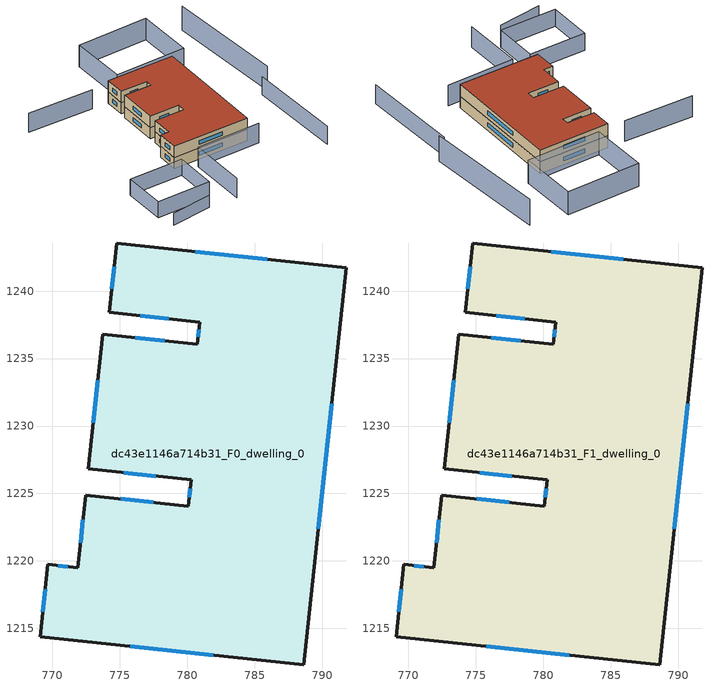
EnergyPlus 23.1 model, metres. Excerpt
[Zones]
dc43e1146a714b31_F0_dwelling_0
 floor ground (EU_floor_Construction): 791.76,1241.73 788.62,1212.31 769.08,1214.4 769.65,1219.74 771.89,1219.5 772.46,1224.88 780.07,1224.06 780.28,1226 772.67,1226.82 773.73,1236.81 780.75,1236.06 780.92,1237.7 774.21,1238.42 774.75,1243.54 z0
 wall outside (EU_wall_Construction): 772.67,1226.82 780.28,1226 780.07,1224.06 772.46,1224.88 771.89,1219.5 769.65,1219.74 769.08,1214.4 788.62,1212.31 791.76,1241.73 774.75,1243.54 774.21,1238.42 780.92,1237.7 780.75,1236.06 773.73,1236.81 772.67,1226.82 z0:3
 window (EU_Window_Construction): 775.27,1226.54 777.67,1226.28 / 773.37,1233.39 773.03,1230.24 / 778.35,1236.32 776.13,1236.55 / 780.86,1237.14 780.81,1236.62 / 776.51,1238.17 778.62,1237.95 / 774.57,1241.79 774.39,1240.17 / 785.94,1242.35 780.58,1242.92 / 789.7,1222.38 790.69,1231.66 / 775.77,1213.68 781.93,1213.02 / 769.45,1217.91 769.28,1216.23 / 771.12,1219.59 770.42,1219.66 / 772.26,1223.04 772.08,1221.34 / 777.47,1224.34 775.07,1224.6 / 780.21,1225.34 780.14,1224.73 z1.03:1.97
dc43e1146a714b31_F1_dwelling_0
 floor to dc43e1146a714b31_F0_dwelling_0 (EU_floor_Construction): 791.76,1241.73 788.62,1212.31 769.08,1214.4 769.65,1219.74 771.89,1219.5 772.46,1224.88 780.07,1224.06 780.28,1226 772.67,1226.82 773.73,1236.81 780.75,1236.06 780.92,1237.7 774.21,1238.42 774.75,1243.54 z3
 wall outside (EU_wall_Construction): 772.67,1226.82 780.28,1226 780.07,1224.06 772.46,1224.88 771.89,1219.5 769.65,1219.74 769.08,1214.4 788.62,1212.31 791.76,1241.73 774.75,1243.54 774.21,1238.42 780.92,1237.7 780.75,1236.06 773.73,1236.81 772.67,1226.82 z3:6
 window (EU_Window_Construction): 775.27,1226.54 777.67,1226.28 / 773.37,1233.39 773.03,1230.24 / 778.35,1236.32 776.13,1236.55 / 780.86,1237.14 780.81,1236.62 / 776.51,1238.17 778.62,1237.95 / 774.57,1241.79 774.39,1240.17 / 785.94,1242.35 780.58,1242.92 / 789.7,1222.38 790.69,1231.66 / 775.77,1213.68 781.93,1213.02 / 769.45,1217.91 769.28,1216.23 / 771.12,1219.59 770.42,1219.66 / 772.26,1223.04 772.08,1221.34 / 777.47,1224.34 775.07,1224.6 / 780.21,1225.34 780.14,1224.73 z4.03:4.97
 roof outside (EU_roof_Construction): 788.62,1212.31 791.76,1241.73 774.75,1243.54 774.21,1238.42 780.92,1237.7 780.75,1236.06 773.73,1236.81 772.67,1226.82 780.28,1226 780.07,1224.06 772.46,1224.88 771.89,1219.5 769.65,1219.74 769.08,1214.4 z6
shading: 754.6,1197.65 765.21,1197.89 z0:3.1; 772.25,1196.76 773.6,1211.56 / 773.6,1211.56 790.06,1210.06 / 770.54,1244.07 753.87,1246.16 z0:5.2; 801.07,1199.72 802.82,1223.81 z0:4.9; 804.79,1224.49 805.78,1254.72 z0:6.5; 754.95,1212.83 768.68,1211.45 / 768.68,1211.45 767.6,1200.7 / 767.6,1200.7 753.87,1202.08 / 753.87,1202.08 754.95,1212.83 z0:4.3; 795.98,1242.7 777.89,1244.23 / 777.89,1244.23 779.11,1258.59 / 779.11,1258.59 797.2,1257.05 / 797.2,1257.05 795.98,1242.7 z0:5.8
[Building]
EU S2 Campaign: North Axis=0; Terrain=City; Solar Distribution=FullExterior
[Site:Location]
Cape.Town.Intl.AP: Latitude=-33.965; Longitude=18.602; Time Zone=2; Elevation=46
[SizingPeriod:WeatherFileDays]
AnnualSizingPeriod: Begin Month=1; Begin Day of Month=1; End Month=12; End Day of Month=31; Day of Week for Start Day=Monday; Use Weather File Daylight Saving Period=No; Use Weather File Rain and Snow Indicators=No
[MATERIAL]
EU_InternalMass_Material: Roughness=MediumRough; Thickness=0.1; Conductivity=1; Density=1800; Specific Heat=900; Thermal Absorptance=0.9; Solar Absorptance=0.7; Visible Absorptance=0.7
[MATERIAL:NOMASS] Roughness=MediumRough; Thermal Absorptance=0.9; Solar Absorptance=0.7; Visible Absorptance=0.7
Name | Thermal Resistance
EU_wall_NoMass | 0.493876
EU_roof_NoMass | 0.449382
EU_floor_NoMass | 1.25
[WINDOWMATERIAL:SIMPLEGLAZINGSYSTEM]
EU_Window_SimpleGlazing: UFactor=4.4; Solar Heat Gain Coefficient=0.85; Visible Transmittance=0.85
[CONSTRUCTION]
EU_wall_Construction: EU_wall_NoMass
EU_roof_Construction: EU_roof_NoMass
EU_floor_Construction: EU_floor_NoMass
EU_Window_Construction: EU_Window_SimpleGlazing
EU_InternalMass_Construction: EU_InternalMass_Material
[ZONE] Type=1; Multiplier=1; Ceiling Height=autocalculate; Volume=1496.65; Floor Area=autocalculate; Part of Total Floor Area=Yes
dc43e1146a714b31_F0_dwelling_0; dc43e1146a714b31_F1_dwelling_0
[INTERNALMASS] Construction=EU_InternalMass_Construction; Surface Area=498.882
Name | Zone or ZoneList
dc43e1146a714b31_F0_dwelling_0_EU_InternalMass | dc43e1146a714b31_F0_dwelling_0
dc43e1146a714b31_F1_dwelling_0_EU_InternalMass | dc43e1146a714b31_F1_dwelling_0
[OTHEREQUIPMENT] Fuel Type=Electricity; Design Level Calculation Method=Watts/Area; Power per Zone Floor Area=1; Fraction Latent=0; Fraction Radiant=0; Fraction Lost=0; Carbon Dioxide Generation Rate=0; EndUse Subcategory=EU_Step8_InternalGains
Name | Zone or ZoneList or Space or SpaceList | Schedule
EU_Step8_InternalGain_dc43e1146a714b31_F0_dwelling_0_f000 | dc43e1146a714b31_F0_dwelling_0 | EU_Step8_GainSchedule_dc43e1146a714b31_F0_dwelling_0_f000
EU_Step8_InternalGain_dc43e1146a714b31_F1_dwelling_0_f000 | dc43e1146a714b31_F1_dwelling_0 | EU_Step8_GainSchedule_dc43e1146a714b31_F1_dwelling_0_f000
[ZONEVENTILATION:DESIGNFLOWRATE] Schedule=EU_AlwaysOn; Design Flow Rate Calculation Method=AirChanges/Hour; Air Changes per Hour=0.64; Ventilation Type=Natural; Fan Pressure Rise=0; Fan Total Efficiency=1; Constant Term Coefficient=1; Temperature Term Coefficient=0; Velocity Term Coefficient=0; Velocity Squared Term Coefficient=0; Minimum Indoor Temperature=-100; Maximum Indoor Temperature=100; Delta Temperature=-100; Minimum Outdoor Temperature=-100; Maximum Outdoor Temperature=100; Maximum Wind Speed=40
Name | Zone or ZoneList or Space or SpaceList
EU_ConstantAir_dc43e1146a714b31_F0_dwelling_0 | dc43e1146a714b31_F0_dwelling_0
EU_ConstantAir_dc43e1146a714b31_F1_dwelling_0 | dc43e1146a714b31_F1_dwelling_0
[HVACTEMPLATE:THERMOSTAT] Constant Heating Setpoint=20; Constant Cooling Setpoint=50
EU_HeatOnly_dc43e1146a714b31_F0_dwelling_0; EU_HeatOnly_dc43e1146a714b31_F1_dwelling_0
[HVACTEMPLATE:ZONE:IDEALLOADSAIRSYSTEM] System Availability Schedule=EU_AlwaysOn; Maximum Heating Supply Air Temperature=50; Minimum Cooling Supply Air Temperature=13; Maximum Heating Supply Air Humidity Ratio=0.0156; Minimum Cooling Supply Air Humidity Ratio=0.0077; Heating Limit=NoLimit; Cooling Limit=NoLimit; Heating Availability Schedule=EU_AlwaysOn; Cooling Availability Schedule=EU_CoolingOff; Dehumidification Control Type=ConstantSensibleHeatRatio; Cooling Sensible Heat Ratio=0.7; Dehumidification Setpoint=60; Humidification Control Type=None; Humidification Setpoint=30; Outdoor Air Method=None; Outdoor Air Flow Rate per Person=0.00944; Outdoor Air Flow Rate per Zone Floor Area=0; Outdoor Air Flow Rate per Zone=0; Demand Controlled Ventilation Type=None; Outdoor Air Economizer Type=NoEconomizer; Heat Recovery Type=None; Sensible Heat Recovery Effectiveness=0.7; Latent Heat Recovery Effectiveness=0.65
Name | Template Thermostat
dc43e1146a714b31_F0_dwelling_0 | EU_HeatOnly_dc43e1146a714b31_F0_dwelling_0
dc43e1146a714b31_F1_dwelling_0 | EU_HeatOnly_dc43e1146a714b31_F1_dwelling_0
[SIZING:ZONE] Zone Cooling Design Supply Air Temperature Input Method=SupplyAirTemperature; Zone Cooling Design Supply Air Temperature=13; Zone Heating Design Supply Air Temperature Input Method=SupplyAirTemperature; Zone Heating Design Supply Air Temperature=50; Zone Cooling Design Supply Air Humidity Ratio=0.008; Zone Heating Design Supply Air Humidity Ratio=0.008; Cooling Design Air Flow Method=DesignDay; Cooling Design Air Flow Rate=0; Cooling Minimum Air Flow per Zone Floor Area=0.000762; Cooling Minimum Air Flow=0; Cooling Minimum Air Flow Fraction=0.2; Heating Design Air Flow Method=DesignDay; Heating Design Air Flow Rate=0; Heating Maximum Air Flow per Zone Floor Area=0.002032; Heating Maximum Air Flow=0.141576; Heating Maximum Air Flow Fraction=0.3; Account for Dedicated Outdoor Air System=No; Dedicated Outdoor Air System Control Strategy=NeutralSupplyAir; Dedicated Outdoor Air Low Setpoint Temperature for Design=autosize; Dedicated Outdoor Air High Setpoint Temperature for Design=autosize; Zone Load Sizing Method=Sensible Load Only No Latent Load; Zone Latent Cooling Design Supply Air Humidity Ratio Input Method=HumidityRatioDifference; Zone Cooling Design Supply Air Humidity Ratio Difference=0.005; Zone Latent Heating Design Supply Air Humidity Ratio Input Method=HumidityRatioDifference; Zone Humidification Design Supply Air Humidity Ratio Difference=0.005
dc43e1146a714b31_F0_dwelling_0; dc43e1146a714b31_F1_dwelling_0
[SCHEDULE:CONSTANT]
Name | Hourly Value
EU_AlwaysOn | 1
EU_CoolingOff | 0
[SCHEDULE:FILE] Column Number=1; Rows to Skip at Top=0; Number of Hours of Data=8760; Column Separator=Comma; Interpolate to Timestep=No; Minutes per Item=60; Adjust Schedule for Daylight Savings=Yes
Name | File
EU_Step8_GainSchedule_dc43e1146a714b31_F0_dwelling_0_f000 | ../../schedules/dc43e1146a714b31/dc43e1146a714b31_F0_dwelling_0_f000_gain.csv
EU_Step8_GainSchedule_dc43e1146a714b31_F1_dwelling_0_f000 | ../../schedules/dc43e1146a714b31/dc43e1146a714b31_F1_dwelling_0_f000_gain.csv
